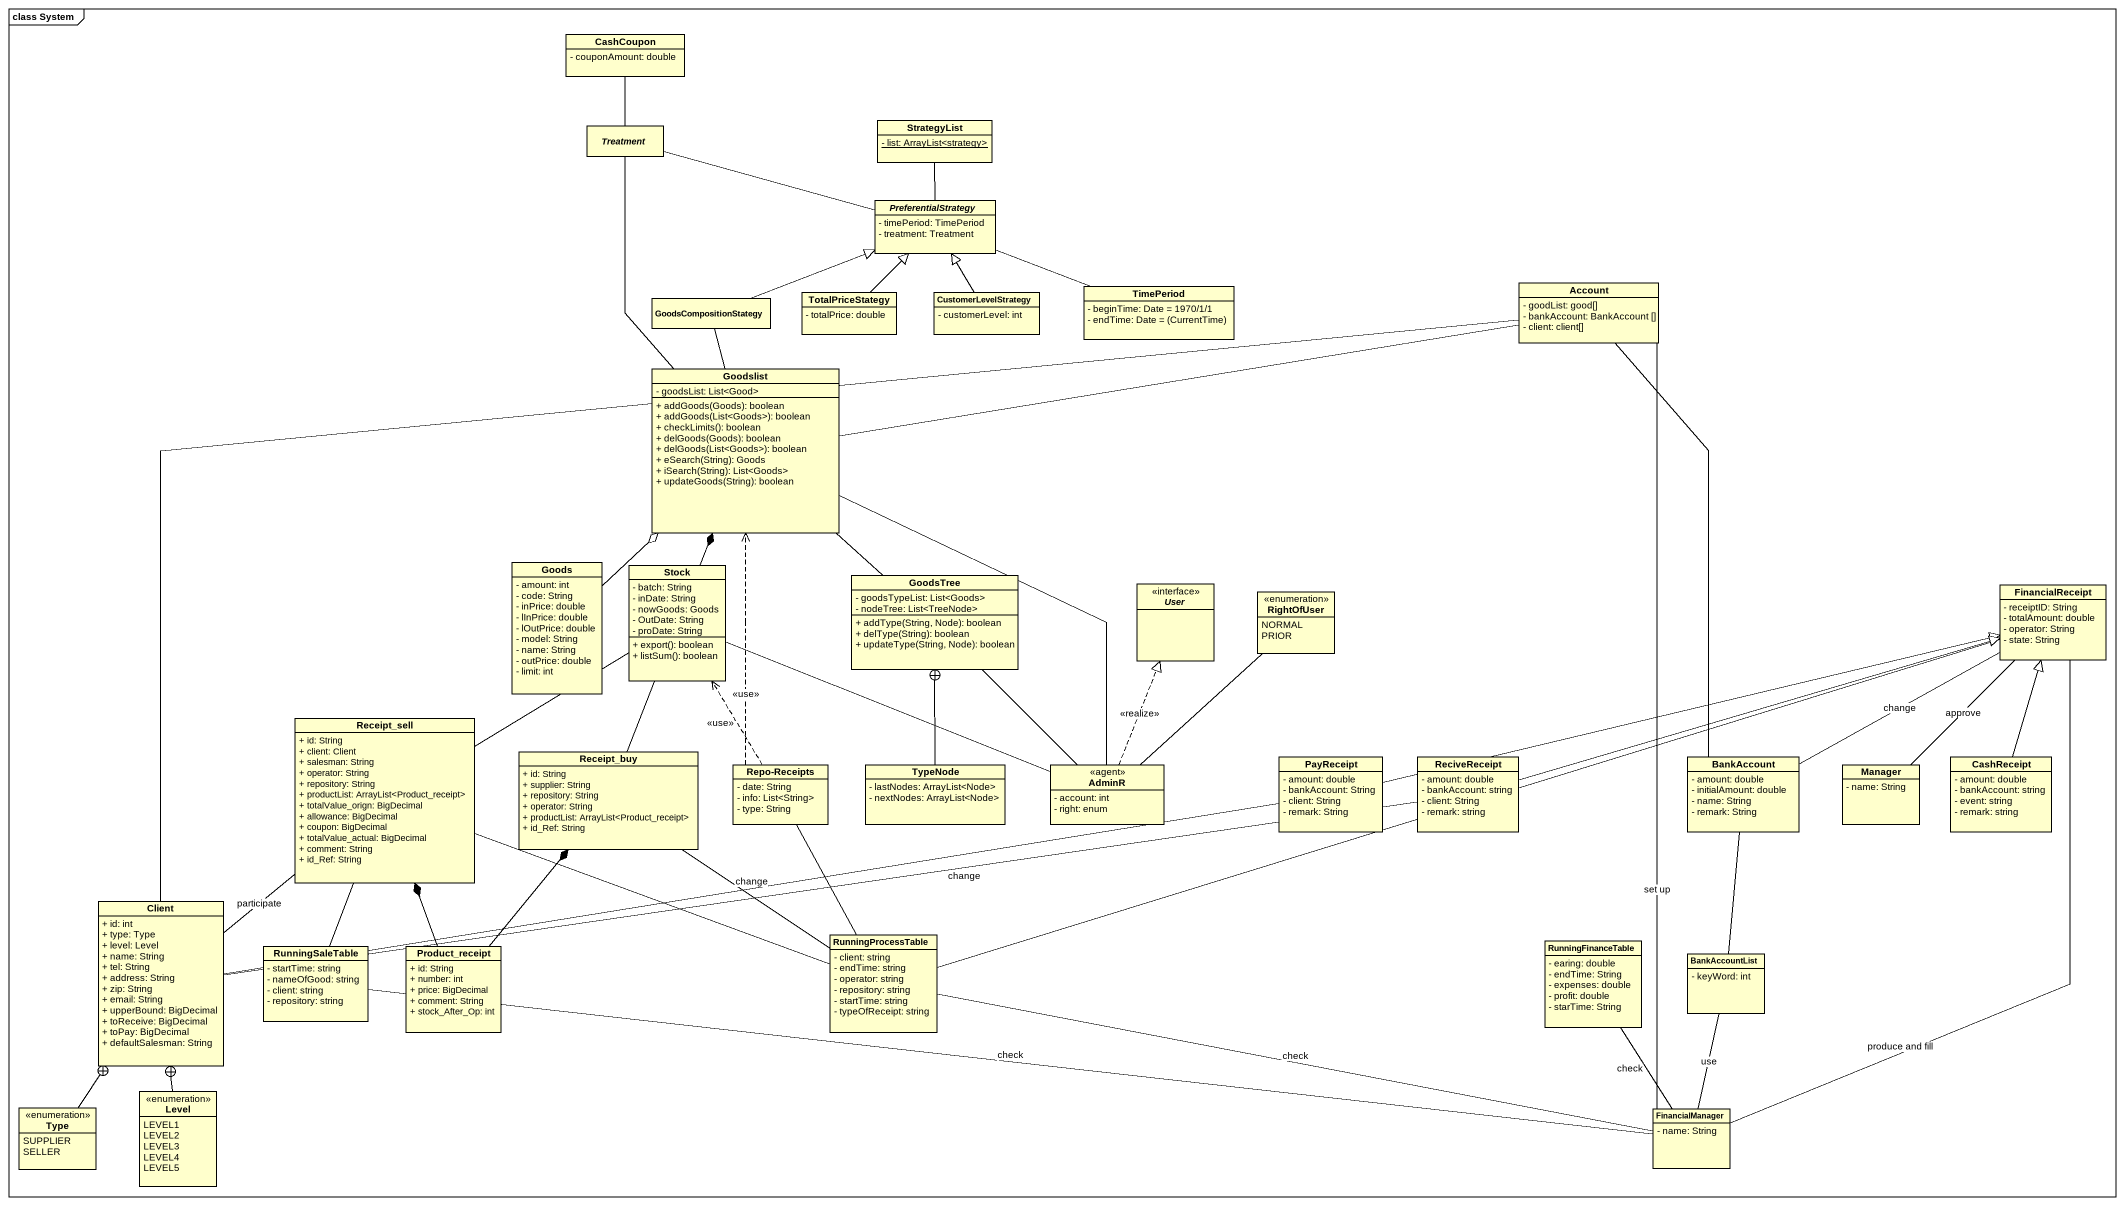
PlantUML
@startuml
mainframe class System
hide circle
hide empty members
skinparam classAttributeIconSize 0
class CashCoupon {
  - couponAmount: double
}
abstract class Treatment
class StrategyList {
  {static} - list: ArrayList<strategy>
}
abstract class PreferentialStrategy {
  - timePeriod: TimePeriod
  - treatment: Treatment
}
class TotalPriceStategy {
  - totalPrice: double
}
class CustomerLevelStrategy {
  - customerLevel: int
}
class TimePeriod {
  - beginTime: Date = 1970/1/1
  {field} - endTime: Date = (CurrentTime)
}
class Account {
  - goodList: good[]
  - bankAccount: BankAccount []
  - client: client[]
}
class GoodsCompositionStategy
class Goodslist {
  - goodsList: List<Good>
  + addGoods(Goods): boolean
  + addGoods(List<Goods>): boolean
  + checkLimits(): boolean
  + delGoods(Goods): boolean
  + delGoods(List<Goods>): boolean
  + eSearch(String): Goods
  + iSearch(String): List<Goods>
  + updateGoods(String): boolean
}
class Goods {
  - amount: int
  - code: String
  - inPrice: double
  - lInPrice: double
  - lOutPrice: double
  - model: String
  - name: String
  - outPrice: double
  - limit: int
}
class Stock {
  - batch: String
  - inDate: String
  - nowGoods: Goods
  - OutDate: String
  - proDate: String
  + export(): boolean
  + listSum(): boolean
}
class GoodsTree {
  - goodsTypeList: List<Goods>
  - nodeTree: List<TreeNode>
  + addType(String, Node): boolean
  + delType(String): boolean
  + updateType(String, Node): boolean
}
interface User <<interface>>
enum RightOfUser {
  NORMAL
  PRIOR
}
class FinancialReceipt {
  - receiptID: String
  - totalAmount: double
  - operator: String
  - state: String
}
class Receipt_sell {
  + id: String
  + client: Client
  + salesman: String
  + operator: String
  + repository: String
  + productList: ArrayList<Product_receipt>
  + totalValue_orign: BigDecimal
  + allowance: BigDecimal
  + coupon: BigDecimal
  + totalValue_actual: BigDecimal
  + comment: String
  + id_Ref: String
}
class Receipt_buy {
  + id: String
  + supplier: String
  + repository: String
  + operator: String
  + productList: ArrayList<Product_receipt>
  + id_Ref: String
}
class PayReceipt {
  - amount: double
  - bankAccount: String
  - client: String
  - remark: String
}
class ReciveReceipt {
  - amount: double
  - bankAccount: string
  - client: String
  - remark: string
}
class BankAccount {
  - amount: double
  - initialAmount: double
  - name: String
  - remark: String
}
class CashReceipt {
  - amount: double
  - bankAccount: string
  - event: string
  - remark: string
}
class "Repo-Receipts" as Repo_Receipts {
  - date: String
  - info: List<String>
  - type: String
}
class TypeNode {
  - lastNodes: ArrayList<Node>
  - nextNodes: ArrayList<Node>
}
class AdminR <<agent>> {
  - account: int
  - right: enum
}
class Manager {
  - name: String
}
class Client {
  + id: int
  + type: Type
  + level: Level
  + name: String
  + tel: String
  + address: String
  + zip: String
  + email: String
  + upperBound: BigDecimal
  + toReceive: BigDecimal
  + toPay: BigDecimal
  + defaultSalesman: String
}
class RunningSaleTable {
  - startTime: string
  - nameOfGood: string
  - client: string
  - repository: string
}
class Product_receipt {
  + id: String
  + number: int
  + price: BigDecimal
  + comment: String
  + stock_After_Op: int
}
class RunningProcessTable {
  - client: string
  - endTime: string
  - operator: string
  - repository: string
  - startTime: string
  - typeOfReceipt: string
}
class RunningFinanceTable {
  - earing: double
  - endTime: String
  - expenses: double
  - profit: double
  - starTime: String
}
class BankAccountList {
  - keyWord: int
}
enum Level {
  LEVEL1
  LEVEL2
  LEVEL3
  LEVEL4
  LEVEL5
}
enum Type {
  SUPPLIER
  SELLER
}
class FinancialManager {
  - name: String
}
Treatment -up- CashCoupon
PreferentialStrategy -left- Treatment
PreferentialStrategy -up- StrategyList
TotalPriceStategy -up-|> PreferentialStrategy
CustomerLevelStrategy -up-|> PreferentialStrategy
TimePeriod -left- PreferentialStrategy
GoodsCompositionStategy -right-|> PreferentialStrategy
Goodslist -up- Treatment
Goodslist -right- Account
Goodslist -up- GoodsCompositionStategy
Goods -up-o Goodslist
Stock -up-* Goodslist
GoodsTree -up- Goodslist
Receipt_sell -up- Stock
Receipt_buy -up- Stock
PayReceipt -right-|> FinancialReceipt
ReciveReceipt -right-|> FinancialReceipt
BankAccount -up- Account
BankAccount -right- FinancialReceipt : change
CashReceipt -up-|> FinancialReceipt
Repo_Receipts .up.> Goodslist : <<use>>
Repo_Receipts .up.> Stock : <<use>>
TypeNode -up-+ GoodsTree
AdminR -up- Goodslist
AdminR -left- Stock
AdminR -up- GoodsTree
AdminR .up.|> User : <<realize>>
AdminR -up- RightOfUser
Manager -up- FinancialReceipt : approve
Client -right- Account
Client -up- Receipt_sell : participate
Client -right- PayReceipt : change
Client -right- ReciveReceipt : change
RunningSaleTable -up- Receipt_sell
Product_receipt -up-* Receipt_sell
Product_receipt -up-* Receipt_buy
RunningProcessTable -right- FinancialReceipt
RunningProcessTable -left- Receipt_sell
RunningProcessTable -up- Receipt_buy
RunningProcessTable -up- Repo_Receipts
BankAccountList -up- BankAccount
Level -up-+ Client
Type -up-+ Client
FinancialManager -up- Account : set up
FinancialManager -up- FinancialReceipt : produce and fill
FinancialManager -left- RunningSaleTable : check
FinancialManager -left- RunningProcessTable : check
FinancialManager -up- RunningFinanceTable : check
FinancialManager -up- BankAccountList : use
@enduml
